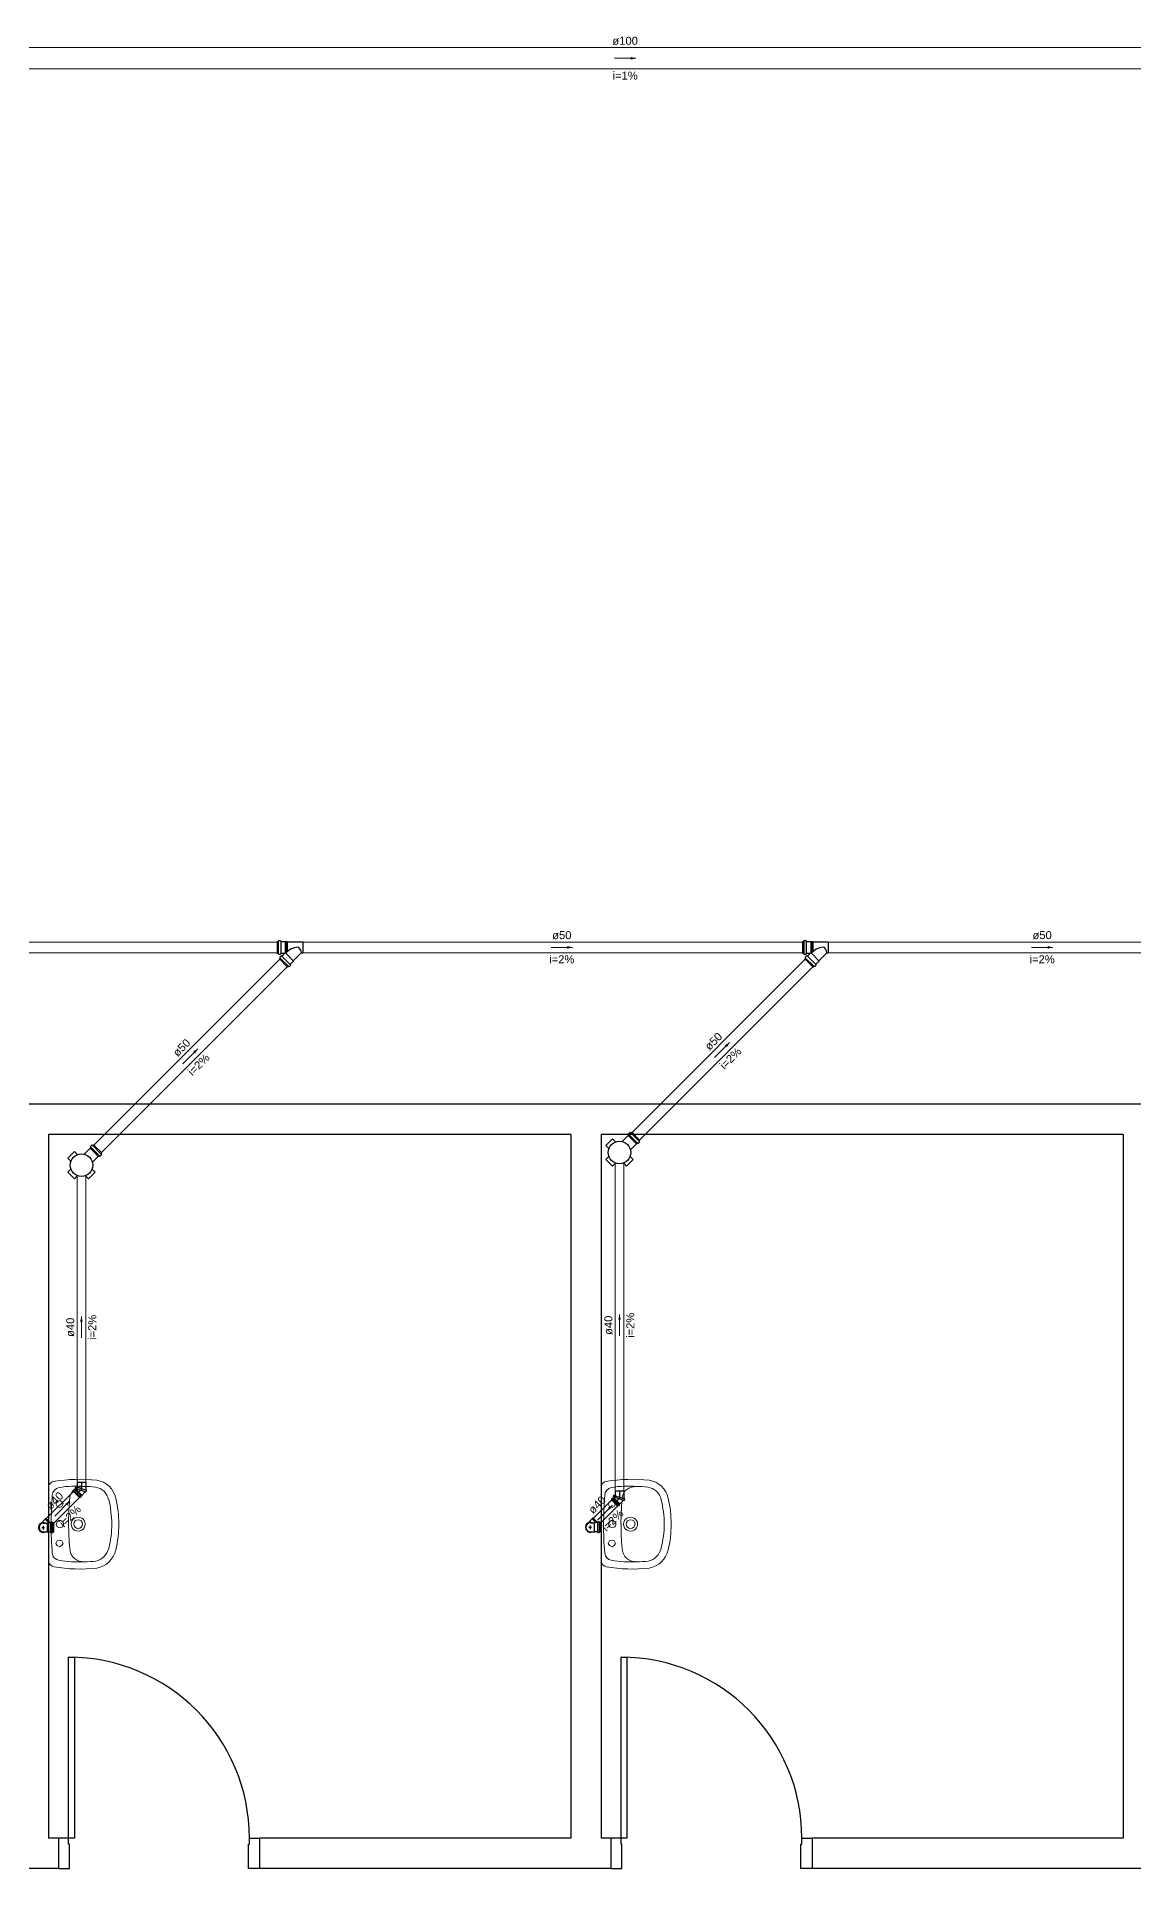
# Model space of a CAD drawing. Header units: millimetres. Extents: x 270 to 744, y -31 to 127.
# Drawn here: x 371.18 to 391.75, y 32.31 to 66.64 of the extents above; entities that cross this region are included whole.
import ezdxf

# ---------------------------------------------------------------- set-up
doc = ezdxf.new("R2010")
doc.units = ezdxf.units.MM
doc.header["$LTSCALE"] = 0.01
doc.header["$MEASUREMENT"] = 0
for name, color, linetype, lineweight in [('at_Entity', 7, 'Continuous', 9), ('TQ-Condutos', 3, 'Continuous', 5), ('TQ-Sentido conduto', 9, 'Continuous', 5), ('TQ-Textos conduto', 7, 'Continuous', 5)]:
    doc.layers.add(name, color=color, linetype=linetype, lineweight=lineweight)
for name, color, linetype in [('PAREDES', 8, 'Continuous'), ('PORTAS', 8, 'Continuous'), ('Simbolos', 5, 'Continuous'), ('Simbolos_int', 2, 'Continuous')]:
    doc.layers.add(name, color=color, linetype=linetype)
doc.styles.add('Arial', font='arial.ttf')

msp = doc.modelspace()

# ---------------------------------------------------------------- hatches: boundary and pattern name
at = {"layer": 'TQ-Sentido conduto', "linetype": 'Continuous'}
for points in [[(382.418, 66.236), (382.322, 66.262), (382.322, 66.21)], [(381.23, 49.573), (381.134, 49.599), (381.134, 49.547)], [(390.238, 49.573), (390.141, 49.599), (390.141, 49.547)], [(384.177, 47.791), (384.09, 47.741), (384.127, 47.705)], [(374.203, 47.673), (374.116, 47.623), (374.153, 47.587)], [(372.021, 42.651), (371.995, 42.555), (372.046, 42.555)], [(382.113, 42.689), (382.087, 42.592), (382.138, 42.592)], [(371.806, 39.196), (371.719, 39.146), (371.756, 39.11)], [(381.98, 39.119), (381.894, 39.069), (381.93, 39.032)]]:
    msp.add_hatch(color=256, dxfattribs=at).paths.add_polyline_path(points)

# ---------------------------------------------------------------- linework, layer by layer
at = {"layer": 'at_Entity'}
for p, q in [((382.188, 46.633), (383.32, 46.633)), ((371.406, 38.766), (371.406, 39.492)), ((381.765, 38.766), (381.765, 39.492)), ((371.406, 38.527), (371.406, 39.237)), ((371.565, 39.181), (371.541, 39.141)), ((371.541, 39.141), (371.565, 39.093)), ((371.613, 39.205), (371.565, 39.181)), ((371.653, 39.181), (371.613, 39.205)), ((371.677, 39.141), (371.653, 39.181)), ((371.653, 39.093), (371.677, 39.141)), ((381.765, 38.527), (381.765, 39.237)), ((381.924, 39.181), (381.9, 39.141)), ((381.9, 39.141), (381.924, 39.093)), ((381.972, 39.205), (381.924, 39.181)), ((382.012, 39.181), (381.972, 39.205)), ((382.036, 39.141), (382.012, 39.181)), ((382.012, 39.093), (382.036, 39.141)), ((371.565, 39.093), (371.613, 39.077)), ((371.613, 39.077), (371.653, 39.093)), ((381.924, 39.093), (381.972, 39.077)), ((381.972, 39.077), (382.012, 39.093)), ((371.406, 38.048), (371.406, 38.766)), ((371.613, 38.463), (371.565, 38.447)), ((371.653, 38.447), (371.613, 38.463)), ((381.765, 38.048), (381.765, 38.766)), ((381.972, 38.463), (381.924, 38.447)), ((382.012, 38.447), (381.972, 38.463)), ((371.565, 38.447), (371.541, 38.399)), ((371.541, 38.399), (371.565, 38.359)), ((371.565, 38.359), (371.613, 38.335)), ((371.613, 38.335), (371.653, 38.359)), ((371.677, 38.399), (371.653, 38.447)), ((371.653, 38.359), (371.677, 38.399)), ((381.924, 38.447), (381.9, 38.399)), ((381.9, 38.399), (381.924, 38.359)), ((381.924, 38.359), (381.972, 38.335)), ((381.972, 38.335), (382.012, 38.359)), ((382.036, 38.399), (382.012, 38.447)), ((382.012, 38.359), (382.036, 38.399))]:
    msp.add_line(p, q, dxfattribs=at)
for centre, radius, start, end in [((371.534, 39.42), 0.145, 101.4307, 152.1327), ((371.984, 36.765), 2.838, 83.4235, 99.7209), ((372.253, 39.171), 0.417, 10.4075, 82.2804), ((381.893, 39.42), 0.145, 101.4307, 152.1327), ((382.343, 36.765), 2.838, 83.4235, 99.7209), ((382.612, 39.171), 0.417, 10.4075, 82.2804), ((378.535, 38.762), 7.081, 175.5856, 180), ((371.626, 39.299), 0.151, 99.6072, 176.886), ((371.902, 37.777), 1.698, 84.2028, 100.218), ((376.878, 38.762), 5.098, 174.9049, 179.9792), ((372.038, 39.228), 0.238, 129.2453, 183.2268), ((372.058, 39.172), 0.294, 87.1606, 125.3475), ((372.115, 38.265), 1.202, 81.8304, 92.0054), ((372.242, 39.163), 0.295, 11.6163, 81.5806), ((370.436, 38.716), 2.157, 1.3034, 13.5421), ((370.933, 38.803), 1.787, 358.6585, 14.3632), ((388.895, 38.762), 7.081, 175.5856, 180), ((381.985, 39.299), 0.151, 99.6072, 176.886), ((382.261, 37.777), 1.698, 84.2028, 100.218), ((387.237, 38.762), 5.098, 174.9049, 179.9792), ((382.398, 39.228), 0.238, 129.2453, 183.2268), ((382.417, 39.172), 0.294, 87.1606, 125.3475), ((382.474, 38.265), 1.202, 81.8304, 92.0054), ((382.602, 39.163), 0.295, 11.6163, 81.5806), ((380.796, 38.716), 2.157, 1.3034, 13.5421), ((381.292, 38.803), 1.787, 358.6585, 14.3632), ((371.617, 38.762), 0.0677, 119.9602, 180), ((371.617, 38.762), 0.0678, 60.0128, 119.9872), ((371.617, 38.762), 0.0678, 359.9633, 59.9809), ((371.96, 38.762), 0.132, 120.0071, 180), ((371.96, 38.762), 0.0837, 90, 179.9903), ((371.96, 38.762), 0.132, 60.0032, 119.9968), ((371.96, 38.762), 0.0837, 0, 90), ((371.96, 38.762), 0.132, 0.0007, 60.0032), ((381.976, 38.762), 0.0677, 119.9602, 180), ((381.976, 38.762), 0.0678, 60.0128, 119.9872), ((381.976, 38.762), 0.0678, 359.9633, 59.9809), ((382.319, 38.762), 0.132, 120.0071, 180), ((382.319, 38.762), 0.0837, 90, 179.9903), ((382.319, 38.762), 0.132, 60.0032, 119.9968), ((382.319, 38.762), 0.0837, 0, 90), ((382.319, 38.762), 0.132, 0.0007, 60.0032), ((377.92, 38.738), 6.466, 179.7897, 184.6247), ((371.617, 38.762), 0.0678, 179.9633, 239.9809), ((371.617, 38.762), 0.0678, 240.0128, 299.9872), ((371.617, 38.762), 0.0677, 299.9602, 0), ((377.339, 38.774), 5.558, 180.0609, 184.8104), ((371.96, 38.762), 0.132, 180.0007, 240.0032), ((371.96, 38.762), 0.0837, 180, 270), ((371.96, 38.762), 0.132, 240.0032, 299.9968), ((371.96, 38.762), 0.0837, 270, 0), ((371.96, 38.762), 0.132, 300.0071, 0), ((370.421, 38.818), 2.173, 346.4962, 358.6476), ((370.935, 38.721), 1.785, 345.5781, 1.302), ((388.279, 38.738), 6.466, 179.7897, 184.6247), ((381.976, 38.762), 0.0678, 179.9633, 239.9809), ((381.976, 38.762), 0.0678, 240.0128, 299.9872), ((381.976, 38.762), 0.0677, 299.9602, 0), ((387.698, 38.774), 5.558, 180.0609, 184.8104), ((382.319, 38.762), 0.132, 180.0007, 240.0032), ((382.319, 38.762), 0.0837, 180, 270), ((382.319, 38.762), 0.132, 240.0032, 299.9968), ((382.319, 38.762), 0.0837, 270, 0), ((382.319, 38.762), 0.132, 300.0071, 0), ((380.78, 38.818), 2.173, 346.4962, 358.6476), ((381.294, 38.721), 1.785, 345.5781, 1.302), ((371.619, 38.228), 0.145, 184.3873, 261.2442), ((372.052, 38.31), 0.251, 180.5513, 229.6562), ((372.061, 38.327), 0.27, 230.4003, 273.3975), ((372.221, 38.381), 0.319, 282.7191, 347.0539), ((372.232, 38.375), 0.443, 280.0557, 347.486), ((381.979, 38.228), 0.145, 184.3873, 261.2442), ((382.411, 38.31), 0.251, 180.5513, 229.6562), ((382.42, 38.327), 0.27, 230.4003, 273.3975), ((382.58, 38.381), 0.319, 282.7191, 347.0539), ((382.591, 38.375), 0.443, 280.0557, 347.486), ((371.574, 38.145), 0.197, 211.07, 249.4583), ((371.983, 40.762), 2.841, 260.3071, 276.5866), ((371.969, 40.367), 2.313, 260.7585, 272.6769), ((372.114, 39.229), 1.172, 268.1735, 278.6779), ((381.933, 38.145), 0.197, 211.07, 249.4583), ((382.342, 40.762), 2.841, 260.3071, 276.5866), ((382.328, 40.367), 2.313, 260.7585, 272.6769), ((382.473, 39.229), 1.172, 268.1735, 278.6779)]:
    msp.add_arc(centre, radius, start, end, dxfattribs=at)
at = {"layer": 'PAREDES'}
for p, q in [((412.843, 46.633), (352.186, 46.633)), ((381.199, 46.067), (371.406, 46.067)), ((371.406, 46.067), (371.406, 32.877)), ((381.199, 46.067), (381.199, 32.877)), ((391.558, 46.067), (381.765, 46.067)), ((381.765, 46.067), (381.765, 32.877)), ((391.558, 46.067), (391.558, 32.877)), ((371.589, 32.877), (371.406, 32.877)), ((381.199, 32.877), (375.361, 32.877)), ((381.948, 32.877), (381.765, 32.877)), ((391.558, 32.877), (385.72, 32.877)), ((371.589, 32.31), (364.994, 32.31)), ((381.948, 32.31), (375.361, 32.31)), ((392.316, 32.31), (385.72, 32.31))]:
    msp.add_line(p, q, dxfattribs=at)
at = {"layer": 'PORTAS'}
for points in [[(371.892, 32.877), (371.78, 32.877), (371.78, 36.268), (371.892, 36.268), (371.892, 32.877)], [(382.252, 32.877), (382.14, 32.877), (382.14, 36.268), (382.252, 36.268), (382.252, 32.877)], [(371.589, 32.877), (371.589, 32.31), (371.796, 32.31), (371.796, 32.765), (371.78, 32.765), (371.78, 32.877), (371.589, 32.877)], [(375.363, 32.877), (375.363, 32.31), (375.156, 32.31), (375.156, 32.765), (375.172, 32.765), (375.172, 32.877), (375.363, 32.877)], [(381.948, 32.877), (381.948, 32.31), (382.156, 32.31), (382.156, 32.765), (382.14, 32.765), (382.14, 32.877), (381.948, 32.877)], [(385.723, 32.877), (385.723, 32.31), (385.515, 32.31), (385.515, 32.765), (385.531, 32.765), (385.531, 32.877), (385.723, 32.877)]]:
    msp.add_lwpolyline(points, dxfattribs=at)
for centre in [(371.78, 32.877), (382.14, 32.877)]:
    msp.add_arc(centre, 3.391, 0, 90, dxfattribs=at)
at = {"layer": 'Simbolos'}
for p, q in [((375.689, 49.682), (375.689, 49.463)), ((375.689, 49.682), (375.707, 49.682)), ((375.689, 49.463), (375.707, 49.463)), ((375.714, 49.697), (375.711, 49.685)), ((375.714, 49.449), (375.711, 49.461)), ((375.718, 49.7), (375.753, 49.7)), ((375.718, 49.446), (375.753, 49.446)), ((375.757, 49.696), (375.758, 49.686)), ((375.757, 49.449), (375.758, 49.46)), ((375.762, 49.682), (375.78, 49.682)), ((375.762, 49.463), (375.78, 49.463)), ((375.78, 49.682), (375.781, 49.681)), ((375.78, 49.463), (375.781, 49.464)), ((375.781, 49.681), (375.848, 49.681)), ((375.781, 49.464), (375.828, 49.464)), ((375.784, 49.41), (375.831, 49.457)), ((375.848, 49.681), (375.855, 49.674)), ((375.855, 49.674), (375.866, 49.674)), ((375.866, 49.68), (375.878, 49.68)), ((375.866, 49.674), (375.866, 49.68)), ((375.879, 49.674), (375.878, 49.68)), ((375.879, 49.674), (376.171, 49.674)), ((375.999, 49.327), (376.142, 49.47)), ((376.146, 49.471), (376.171, 49.471)), ((376.171, 49.674), (376.171, 49.471)), ((385.546, 49.682), (385.546, 49.463)), ((385.546, 49.682), (385.563, 49.682)), ((385.546, 49.463), (385.563, 49.463)), ((385.57, 49.697), (385.567, 49.685)), ((385.57, 49.449), (385.567, 49.461)), ((385.574, 49.7), (385.609, 49.7)), ((385.574, 49.446), (385.609, 49.446)), ((385.613, 49.696), (385.614, 49.686)), ((385.613, 49.449), (385.614, 49.46)), ((385.618, 49.682), (385.637, 49.682)), ((385.618, 49.463), (385.637, 49.463)), ((385.637, 49.682), (385.637, 49.681)), ((385.637, 49.681), (385.705, 49.681)), ((385.637, 49.463), (385.637, 49.464)), ((385.637, 49.464), (385.685, 49.464)), ((385.64, 49.41), (385.688, 49.457)), ((385.705, 49.681), (385.712, 49.674)), ((385.712, 49.674), (385.722, 49.674)), ((385.722, 49.674), (385.723, 49.68)), ((385.723, 49.68), (385.735, 49.68)), ((385.735, 49.674), (385.735, 49.68)), ((385.735, 49.674), (386.028, 49.674)), ((385.856, 49.327), (385.998, 49.47)), ((386.002, 49.471), (386.028, 49.471)), ((386.028, 49.674), (386.028, 49.471)), ((375.733, 49.359), (375.745, 49.371)), ((375.733, 49.359), (375.887, 49.204)), ((375.739, 49.387), (375.746, 49.376)), ((375.74, 49.392), (375.765, 49.416)), ((375.77, 49.417), (375.778, 49.41)), ((375.887, 49.204), (375.9, 49.217)), ((375.915, 49.211), (375.904, 49.217)), ((375.92, 49.212), (375.945, 49.236)), ((375.938, 49.255), (375.999, 49.316)), ((375.945, 49.242), (375.938, 49.25)), ((375.999, 49.316), (375.999, 49.327)), ((385.589, 49.359), (385.601, 49.371)), ((385.589, 49.359), (385.744, 49.204)), ((385.596, 49.392), (385.621, 49.416)), ((385.596, 49.387), (385.602, 49.376)), ((385.627, 49.417), (385.635, 49.41)), ((385.744, 49.204), (385.756, 49.217)), ((385.772, 49.211), (385.761, 49.217)), ((385.776, 49.212), (385.801, 49.236)), ((385.795, 49.255), (385.856, 49.316)), ((385.801, 49.242), (385.795, 49.25)), ((385.856, 49.316), (385.856, 49.327)), ((382.164, 45.932), (382.276, 46.044)), ((382.289, 46.058), (382.276, 46.045)), ((382.276, 46.045), (382.276, 46.044)), ((382.282, 46.071), (382.289, 46.063)), ((382.307, 46.102), (382.283, 46.077)), ((382.312, 46.102), (382.323, 46.096)), ((382.34, 46.109), (382.328, 46.097)), ((382.495, 45.954), (382.34, 46.109)), ((371.888, 45.747), (371.764, 45.624)), ((371.943, 45.692), (371.888, 45.747)), ((372.072, 45.696), (372.184, 45.808)), ((372.197, 45.822), (372.184, 45.81)), ((372.184, 45.81), (372.184, 45.808)), ((372.19, 45.836), (372.197, 45.828)), ((372.216, 45.866), (372.191, 45.841)), ((372.22, 45.867), (372.231, 45.861)), ((372.248, 45.873), (372.236, 45.861)), ((372.403, 45.719), (372.248, 45.873)), ((372.352, 45.668), (372.339, 45.655)), ((372.365, 45.661), (372.357, 45.668)), ((372.395, 45.686), (372.371, 45.661)), ((372.396, 45.691), (372.39, 45.702)), ((372.403, 45.719), (372.391, 45.706)), ((381.98, 45.983), (381.856, 45.86)), ((381.912, 45.804), (381.856, 45.86)), ((382.035, 45.927), (381.98, 45.983)), ((382.317, 45.778), (382.43, 45.89)), ((382.431, 45.89), (382.43, 45.89)), ((382.444, 45.903), (382.431, 45.89)), ((382.457, 45.897), (382.449, 45.903)), ((382.487, 45.922), (382.463, 45.897)), ((382.495, 45.954), (382.482, 45.942)), ((382.488, 45.927), (382.482, 45.937)), ((371.82, 45.568), (371.764, 45.624)), ((371.82, 45.414), (371.764, 45.358)), ((371.888, 45.235), (371.764, 45.358)), ((372.277, 45.358), (372.154, 45.235)), ((372.221, 45.414), (372.277, 45.358)), ((372.225, 45.543), (372.338, 45.655)), ((372.339, 45.655), (372.338, 45.655)), ((381.912, 45.65), (381.856, 45.594)), ((381.98, 45.471), (381.856, 45.594)), ((382.035, 45.526), (381.98, 45.471)), ((382.19, 45.526), (382.245, 45.471)), ((382.369, 45.594), (382.245, 45.471)), ((382.313, 45.65), (382.369, 45.594)), ((371.943, 45.291), (371.888, 45.235)), ((372.098, 45.291), (372.154, 45.235)), ((371.941, 39.549), (372.101, 39.549)), ((371.941, 39.549), (371.941, 39.454)), ((372.101, 39.549), (372.101, 39.401)), ((371.881, 39.386), (371.87, 39.375)), ((371.984, 39.261), (371.87, 39.375)), ((371.889, 39.412), (371.872, 39.395)), ((371.872, 39.395), (372.005, 39.263)), ((372.022, 39.28), (371.889, 39.412)), ((371.913, 39.418), (371.898, 39.403)), ((371.905, 39.434), (371.914, 39.463)), ((371.931, 39.425), (371.905, 39.434)), ((371.909, 39.414), (372.024, 39.3)), ((371.913, 39.418), (372.027, 39.303)), ((371.941, 39.454), (371.914, 39.463)), ((371.931, 39.425), (372.106, 39.368)), ((371.941, 39.454), (372.116, 39.397)), ((371.996, 39.272), (371.984, 39.261)), ((372.005, 39.263), (372.022, 39.28)), ((372.095, 39.371), (372.013, 39.289)), ((372.116, 39.397), (372.106, 39.368)), ((381.973, 39.226), (381.962, 39.215)), ((382.076, 39.1), (381.962, 39.215)), ((381.981, 39.252), (381.964, 39.235)), ((381.964, 39.235), (382.097, 39.103)), ((382.114, 39.12), (381.981, 39.252)), ((382.005, 39.257), (381.99, 39.243)), ((381.997, 39.274), (382.006, 39.303)), ((382.023, 39.265), (381.997, 39.274)), ((382.001, 39.254), (382.116, 39.14)), ((382.005, 39.257), (382.119, 39.143)), ((382.033, 39.294), (382.006, 39.303)), ((382.023, 39.265), (382.198, 39.208)), ((382.033, 39.389), (382.193, 39.389)), ((382.033, 39.389), (382.033, 39.294)), ((382.033, 39.294), (382.208, 39.237)), ((382.187, 39.211), (382.105, 39.129)), ((382.193, 39.389), (382.193, 39.241)), ((382.208, 39.237), (382.198, 39.208)), ((371.277, 38.784), (371.3, 38.807)), ((371.342, 38.856), (371.3, 38.814)), ((371.3, 38.814), (371.3, 38.807)), ((371.354, 38.873), (371.342, 38.862)), ((371.342, 38.862), (371.342, 38.856)), ((371.354, 38.873), (371.44, 38.787)), ((371.474, 38.799), (371.455, 38.799)), ((371.478, 38.796), (371.48, 38.79)), ((381.534, 38.789), (381.557, 38.812)), ((381.599, 38.861), (381.557, 38.819)), ((381.557, 38.819), (381.557, 38.812)), ((381.611, 38.878), (381.599, 38.867)), ((381.599, 38.867), (381.599, 38.861)), ((381.611, 38.878), (381.697, 38.792)), ((381.708, 38.8), (381.708, 38.795)), ((381.731, 38.804), (381.712, 38.804)), ((381.735, 38.801), (381.737, 38.794)), ((382.088, 39.112), (382.076, 39.1)), ((382.097, 39.103), (382.114, 39.12)), ((371.308, 38.781), (371.347, 38.781)), ((371.308, 38.616), (371.347, 38.616)), ((371.347, 38.781), (371.384, 38.781)), ((371.347, 38.616), (371.384, 38.616)), ((371.39, 38.787), (371.384, 38.781)), ((371.39, 38.61), (371.384, 38.616)), ((371.447, 38.787), (371.39, 38.787)), ((371.447, 38.61), (371.39, 38.61)), ((371.451, 38.795), (371.451, 38.79)), ((371.451, 38.602), (371.451, 38.607)), ((371.474, 38.598), (371.455, 38.598)), ((371.478, 38.601), (371.48, 38.607)), ((371.496, 38.787), (371.484, 38.787)), ((371.496, 38.61), (371.484, 38.61)), ((371.496, 38.787), (371.496, 38.61)), ((381.565, 38.786), (381.604, 38.786)), ((381.565, 38.621), (381.604, 38.621)), ((381.604, 38.786), (381.641, 38.786)), ((381.604, 38.621), (381.641, 38.621)), ((381.647, 38.792), (381.641, 38.786)), ((381.647, 38.615), (381.641, 38.621)), ((381.704, 38.792), (381.647, 38.792)), ((381.704, 38.615), (381.647, 38.615)), ((381.708, 38.607), (381.708, 38.611)), ((381.731, 38.603), (381.712, 38.603)), ((381.735, 38.606), (381.737, 38.612)), ((381.753, 38.792), (381.74, 38.792)), ((381.753, 38.615), (381.74, 38.615)), ((381.753, 38.792), (381.753, 38.615))]:
    msp.add_line(p, q, dxfattribs=at)
for centre in [(372.021, 45.491), (382.113, 45.727)]:
    msp.add_circle(centre, 0.211, dxfattribs=at)
for centre, radius, start, end in [((375.707, 49.686), 0.004, 270, 345), ((375.707, 49.459), 0.004, 15, 90), ((375.718, 49.696), 0.004, 90, 165), ((375.718, 49.45), 0.004, 195, 270), ((375.753, 49.696), 0.004, 5, 90), ((375.753, 49.45), 0.004, 270, 355), ((375.762, 49.686), 0.004, 185, 270), ((375.762, 49.459), 0.004, 90, 175), ((375.828, 49.46), 0.004, 315, 90), ((376.146, 49.465), 0.006, 90, 135), ((385.563, 49.686), 0.004, 270, 345), ((385.563, 49.459), 0.004, 15, 90), ((385.574, 49.696), 0.004, 90, 165), ((385.574, 49.45), 0.004, 195, 270), ((385.609, 49.696), 0.004, 5, 90), ((385.609, 49.45), 0.004, 270, 355), ((385.618, 49.686), 0.004, 185, 270), ((385.618, 49.459), 0.004, 90, 175), ((385.685, 49.46), 0.004, 315, 90), ((386.002, 49.465), 0.006, 90, 135), ((375.743, 49.389), 0.004, 135, 210), ((375.742, 49.374), 0.004, 315, 30), ((375.768, 49.413), 0.004, 50, 135), ((375.781, 49.413), 0.004, 230, 315), ((375.902, 49.214), 0.004, 60, 135), ((375.917, 49.214), 0.004, 240, 315), ((375.941, 49.252), 0.004, 135, 220), ((375.942, 49.239), 0.004, 315, 40), ((385.599, 49.389), 0.004, 135, 210), ((385.599, 49.374), 0.004, 315, 30), ((385.624, 49.413), 0.004, 50, 135), ((385.637, 49.413), 0.004, 230, 315), ((385.759, 49.214), 0.004, 60, 135), ((385.774, 49.214), 0.004, 240, 315), ((385.798, 49.252), 0.004, 135, 220), ((385.798, 49.239), 0.004, 315, 40), ((382.286, 46.074), 0.004, 135, 220), ((382.286, 46.061), 0.004, 315, 40), ((382.31, 46.099), 0.004, 60, 135), ((382.325, 46.1), 0.004, 240, 315), ((371.948, 45.696), 0.006, 225, 289.59), ((372.194, 45.838), 0.004, 135, 220), ((372.194, 45.825), 0.004, 315, 40), ((372.218, 45.863), 0.004, 60, 135), ((372.233, 45.864), 0.004, 240, 315), ((372.355, 45.665), 0.004, 50, 135), ((372.393, 45.704), 0.004, 135, 210), ((372.393, 45.689), 0.004, 315, 30), ((381.908, 45.8), 0.006, 340.41, 45), ((382.04, 45.931), 0.006, 225, 289.59), ((382.447, 45.9), 0.004, 50, 135), ((382.46, 45.9), 0.004, 230, 315), ((382.485, 45.939), 0.004, 135, 210), ((382.485, 45.925), 0.004, 315, 30), ((371.816, 45.564), 0.006, 340.41, 45), ((371.816, 45.418), 0.006, 315, 19.59), ((372.225, 45.418), 0.006, 160.41, 225), ((372.368, 45.664), 0.004, 230, 315), ((381.908, 45.654), 0.006, 315, 19.59), ((382.04, 45.522), 0.006, 70.4103, 135), ((382.185, 45.522), 0.006, 45, 109.5897), ((382.317, 45.654), 0.006, 160.41, 225), ((371.948, 45.287), 0.006, 70.4103, 135), ((372.093, 45.287), 0.006, 45, 109.5897), ((371.455, 38.795), 0.004, 90, 175), ((371.474, 38.795), 0.004, 15, 90), ((381.712, 38.8), 0.004, 90, 175), ((381.731, 38.8), 0.004, 15, 90), ((371.308, 38.699), 0.0823, 90, 270), ((371.447, 38.791), 0.004, 270, 355), ((371.447, 38.606), 0.004, 5, 90), ((371.455, 38.602), 0.004, 185, 270), ((371.474, 38.602), 0.004, 270, 345), ((371.484, 38.791), 0.004, 195, 270), ((371.484, 38.606), 0.004, 90, 165), ((381.565, 38.703), 0.0823, 90, 270), ((381.704, 38.796), 0.004, 270, 355), ((381.704, 38.611), 0.004, 5, 90), ((381.712, 38.607), 0.004, 185, 270), ((381.731, 38.607), 0.004, 270, 345), ((381.74, 38.796), 0.004, 195, 270), ((381.74, 38.611), 0.004, 90, 165)]:
    msp.add_arc(centre, radius, start, end, dxfattribs=at)
at = {"layer": 'Simbolos_int'}
for p, q in [((375.71, 49.682), (375.71, 49.463)), ((375.758, 49.682), (375.758, 49.463)), ((375.999, 49.316), (375.847, 49.468)), ((375.848, 49.468), (375.848, 49.681)), ((375.866, 49.674), (375.866, 49.48)), ((375.866, 49.48), (375.879, 49.49)), ((375.879, 49.674), (375.879, 49.49)), ((385.566, 49.682), (385.566, 49.463)), ((385.614, 49.682), (385.614, 49.463)), ((385.856, 49.316), (385.704, 49.468)), ((385.705, 49.468), (385.705, 49.681)), ((385.722, 49.674), (385.722, 49.48)), ((385.722, 49.48), (385.735, 49.49)), ((385.735, 49.674), (385.735, 49.49)), ((375.747, 49.373), (375.902, 49.219)), ((375.781, 49.407), (375.936, 49.253)), ((385.603, 49.373), (385.758, 49.219)), ((385.638, 49.407), (385.792, 49.253)), ((382.276, 46.044), (382.353, 45.967)), ((382.292, 46.061), (382.446, 45.906)), ((382.326, 46.095), (382.48, 45.94)), ((372.184, 45.808), (372.261, 45.731)), ((372.2, 45.825), (372.354, 45.67)), ((372.234, 45.859), (372.388, 45.704)), ((372.338, 45.655), (372.261, 45.731)), ((382.43, 45.89), (382.353, 45.967)), ((372.021, 39.549), (372.021, 39.411)), ((371.941, 39.445), (371.923, 39.428)), ((372.021, 39.411), (371.927, 39.318)), ((371.941, 39.454), (371.941, 39.445)), ((382.033, 39.285), (382.015, 39.268)), ((382.113, 39.251), (382.019, 39.158)), ((382.033, 39.294), (382.033, 39.285)), ((382.113, 39.389), (382.113, 39.251)), ((371.3, 38.807), (371.318, 38.789)), ((371.342, 38.856), (371.412, 38.787)), ((381.557, 38.812), (381.575, 38.794)), ((381.599, 38.861), (381.669, 38.792)), ((371.28, 38.699), (371.329, 38.699)), ((371.308, 38.66), (371.308, 38.731)), ((371.384, 38.616), (371.384, 38.781)), ((371.45, 38.61), (371.45, 38.787)), ((371.481, 38.61), (371.481, 38.787)), ((381.537, 38.703), (381.586, 38.703)), ((381.565, 38.665), (381.565, 38.735)), ((381.641, 38.621), (381.641, 38.786)), ((381.707, 38.615), (381.707, 38.792)), ((381.737, 38.615), (381.737, 38.792))]:
    msp.add_line(p, q, dxfattribs=at)
for points in [[(375.866, 49.48), (375.857, 49.472), (375.832, 49.46)], [(376.099, 49.568), (376.082, 49.574), (376.014, 49.564), (375.944, 49.536), (375.879, 49.49)], [(376.146, 49.471), (376.139, 49.505), (376.118, 49.545), (376.099, 49.568)], [(385.722, 49.48), (385.713, 49.472), (385.689, 49.46)], [(385.955, 49.568), (385.939, 49.574), (385.87, 49.564), (385.8, 49.536), (385.735, 49.49)], [(386.003, 49.471), (385.996, 49.505), (385.974, 49.545), (385.955, 49.568)], [(371.913, 39.418), (371.923, 39.424), (371.936, 39.43), (371.945, 39.439), (371.95, 39.456), (371.944, 39.466), (371.941, 39.469)], [(382.005, 39.257), (382.015, 39.263), (382.028, 39.269), (382.037, 39.279), (382.042, 39.295), (382.036, 39.305), (382.033, 39.309)]]:
    msp.add_lwpolyline(points, dxfattribs=at)
for centre, start in [((371.308, 38.699), 64.623), ((371.308, 38.699), 109.6232), ((381.565, 38.703), 64.623), ((381.565, 38.703), 109.6232)]:
    msp.add_arc(centre, 0.0912, start, 295.377, dxfattribs=at)
at = {"layer": 'TQ-Condutos'}
for p, q in [((369.231, 66.436), (395.206, 66.436)), ((369.231, 66.036), (395.206, 66.036)), ((365.799, 49.673), (375.689, 49.673)), ((365.799, 49.473), (375.689, 49.473)), ((376.171, 49.673), (385.546, 49.673)), ((376.171, 49.473), (385.546, 49.473)), ((386.028, 49.673), (393.704, 49.673)), ((386.028, 49.473), (393.704, 49.473)), ((372.255, 45.867), (375.74, 49.352)), ((372.396, 45.725), (375.881, 49.21)), ((382.347, 46.102), (385.596, 49.352)), ((382.488, 45.961), (385.738, 49.21)), ((382.033, 39.389), (382.033, 45.523)), ((382.193, 39.389), (382.193, 45.523)), ((371.941, 39.549), (371.941, 45.288)), ((372.101, 39.549), (372.101, 45.288)), ((371.362, 38.865), (371.871, 39.374)), ((371.496, 38.773), (371.984, 39.261)), ((381.619, 38.87), (381.963, 39.214)), ((381.753, 38.778), (382.076, 39.101))]:
    msp.add_line(p, q, dxfattribs=at)
at = {"layer": 'TQ-Sentido conduto'}
for points in [[(382.018, 66.236), (382.418, 66.236)], [(380.83, 49.573), (381.23, 49.573)], [(389.838, 49.573), (390.238, 49.573)], [(383.894, 47.508), (384.177, 47.791)], [(373.92, 47.391), (374.203, 47.673)], [(372.021, 42.251), (372.021, 42.651)], [(382.113, 42.289), (382.113, 42.689)], [(371.523, 38.913), (371.806, 39.196)], [(381.697, 38.836), (381.98, 39.119)]]:
    msp.add_lwpolyline(points, dxfattribs=at)

# ---------------------------------------------------------------- texts
at = {"layer": 'TQ-Textos conduto', "char_height": 0.15, "attachment_point": 8, "line_spacing_factor": 0.6, "style": 'Arial'}
for s, insert, width in [('ø100', (382.218, 66.486), 0.72), ('i=1%', (382.218, 65.836), 0.72), ('ø50', (381.03, 49.723), 0.54), ('ø50', (390.038, 49.723), 0.54), ('i=2%', (381.03, 49.273), 0.72), ('i=2%', (390.038, 49.273), 0.72)]:
    msp.add_mtext(s, dxfattribs=dict(at, insert=insert, width=width))
for s, insert, width, rotation in [('ø50', (373.955, 47.638), 0.54, 45.0001), ('ø50', (383.929, 47.756), 0.54, 45.0001), ('i=2%', (374.273, 47.32), 0.72, 45.0001), ('i=2%', (384.247, 47.438), 0.72, 45.0001), ('ø40', (371.89, 42.451), 0.54, 90.0002), ('i=2%', (372.3, 42.451), 0.72, 90.0002), ('ø40', (381.982, 42.489), 0.54, 90.0002), ('i=2%', (382.392, 42.489), 0.72, 90.0002), ('ø40', (371.572, 39.147), 0.54, 45.0001), ('ø40', (381.746, 39.069), 0.54, 45.0001), ('i=2%', (371.862, 38.857), 0.72, 45.0001), ('i=2%', (382.036, 38.779), 0.72, 45.0001)]:
    msp.add_mtext(s, dxfattribs=dict(at, insert=insert, width=width, rotation=rotation))

doc.saveas('drawing.dxf')
